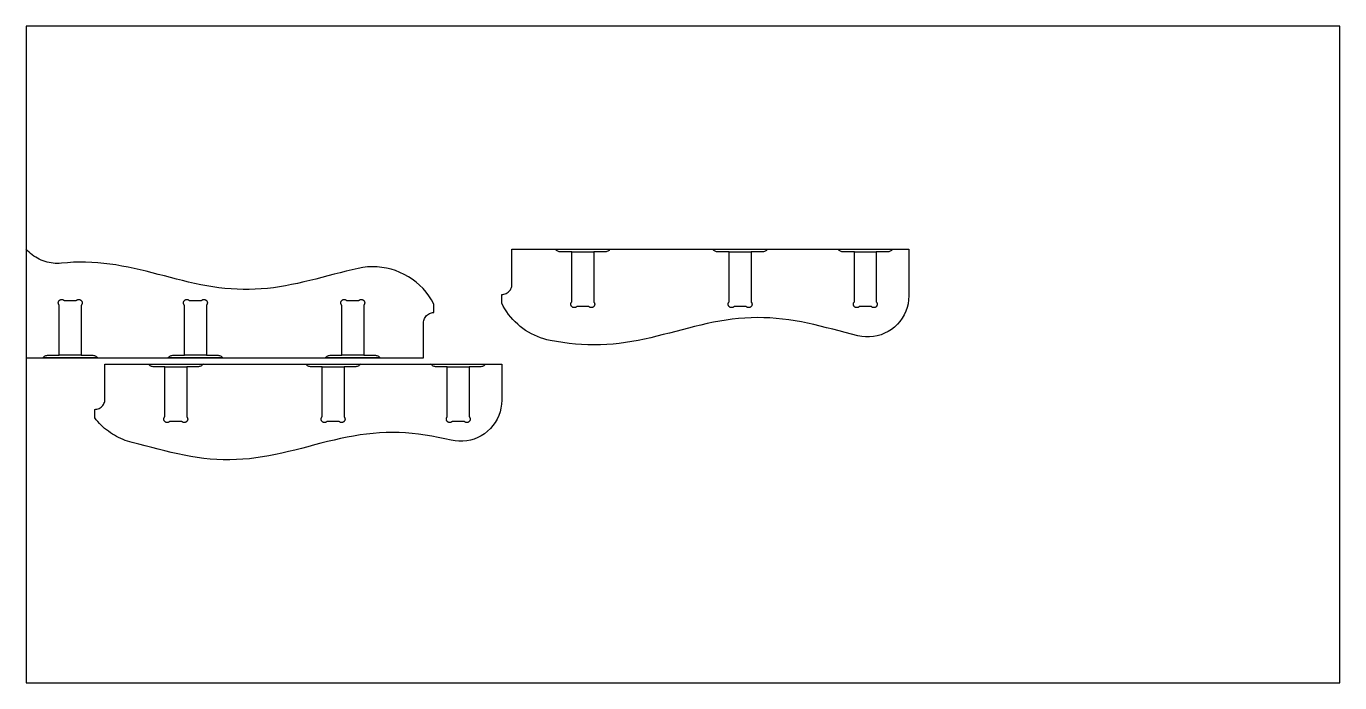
# Model space of a CAD drawing. Header units: inches. Extents: x 0 to 96, y 0 to 48.
import ezdxf

# ---------------------------------------------------------------- set-up
doc = ezdxf.new("R2010")
doc.units = ezdxf.units.IN

msp = doc.modelspace()

# ---------------------------------------------------------------- linework, layer by layer
at = {"layer": 'BRACKET_CUT_LINE', "color": 4}
for p, q in [((39.875, 31.498), (41.475, 31.498)), ((51.375, 31.498), (52.975, 31.498)), ((60.525, 31.498), (62.125, 31.498)), ((4.012, 23.952), (2.412, 23.952)), ((10.125, 23.102), (11.725, 23.102)), ((13.162, 23.952), (11.562, 23.952)), ((21.625, 23.102), (23.225, 23.102)), ((24.662, 23.952), (23.062, 23.952)), ((30.775, 23.102), (32.375, 23.102))]:
    msp.add_line(p, q, dxfattribs=at)
at = {"layer": 'BRACKET_OUTLINE', "color": 6}
for points in [[(42.675, 31.698), (42.638, 31.654), (42.595, 31.614), (42.549, 31.58), (42.499, 31.551), (42.445, 31.528), (42.39, 31.511), (42.333, 31.501), (42.275, 31.498), (41.475, 31.498), (41.475, 27.851), (41.491, 27.833), (41.506, 27.814), (41.519, 27.793), (41.529, 27.77), (41.537, 27.747), (41.543, 27.723), (41.547, 27.699), (41.548, 27.675), (41.547, 27.65), (41.543, 27.626), (41.537, 27.602), (41.529, 27.579), (41.519, 27.557), (41.506, 27.536), (41.491, 27.516), (41.475, 27.498), (41.457, 27.481), (41.437, 27.467), (41.416, 27.454), (41.394, 27.444), (41.371, 27.435), (41.347, 27.43), (41.323, 27.426), (41.298, 27.425), (41.274, 27.426), (41.249, 27.43), (41.226, 27.435), (41.203, 27.444), (41.18, 27.454), (41.159, 27.467), (41.14, 27.481), (41.121, 27.498), (40.229, 27.498), (40.21, 27.481), (40.191, 27.467), (40.17, 27.454), (40.147, 27.444), (40.124, 27.435), (40.101, 27.43), (40.076, 27.426), (40.052, 27.425), (40.027, 27.426), (40.003, 27.43), (39.979, 27.435), (39.956, 27.444), (39.934, 27.454), (39.913, 27.467), (39.893, 27.481), (39.875, 27.498), (39.859, 27.516), (39.844, 27.536), (39.831, 27.557), (39.821, 27.579), (39.813, 27.602), (39.807, 27.626), (39.803, 27.65), (39.802, 27.675), (39.803, 27.699), (39.807, 27.723), (39.813, 27.747), (39.821, 27.77), (39.831, 27.793), (39.844, 27.814), (39.859, 27.833), (39.875, 27.851), (39.875, 31.498), (39.075, 31.498), (39.017, 31.501), (38.96, 31.511), (38.905, 31.528), (38.851, 31.551), (38.801, 31.58), (38.755, 31.614), (38.712, 31.654), (38.675, 31.698), (42.675, 31.698)], [(54.175, 31.698), (54.138, 31.654), (54.095, 31.614), (54.049, 31.58), (53.999, 31.551), (53.945, 31.528), (53.89, 31.511), (53.833, 31.501), (53.775, 31.498), (52.975, 31.498), (52.975, 27.851), (52.991, 27.833), (53.006, 27.814), (53.019, 27.793), (53.029, 27.77), (53.037, 27.747), (53.043, 27.723), (53.047, 27.699), (53.048, 27.675), (53.047, 27.65), (53.043, 27.626), (53.037, 27.602), (53.029, 27.579), (53.019, 27.557), (53.006, 27.536), (52.991, 27.516), (52.975, 27.498), (52.957, 27.481), (52.937, 27.467), (52.916, 27.454), (52.894, 27.444), (52.871, 27.435), (52.847, 27.43), (52.823, 27.426), (52.798, 27.425), (52.774, 27.426), (52.749, 27.43), (52.726, 27.435), (52.703, 27.444), (52.68, 27.454), (52.659, 27.467), (52.64, 27.481), (52.621, 27.498), (51.729, 27.498), (51.71, 27.481), (51.691, 27.467), (51.67, 27.454), (51.647, 27.444), (51.624, 27.435), (51.601, 27.43), (51.576, 27.426), (51.552, 27.425), (51.527, 27.426), (51.503, 27.43), (51.479, 27.435), (51.456, 27.444), (51.434, 27.454), (51.413, 27.467), (51.393, 27.481), (51.375, 27.498), (51.359, 27.516), (51.344, 27.536), (51.331, 27.557), (51.321, 27.579), (51.313, 27.602), (51.307, 27.626), (51.303, 27.65), (51.302, 27.675), (51.303, 27.699), (51.307, 27.723), (51.313, 27.747), (51.321, 27.77), (51.331, 27.793), (51.344, 27.814), (51.359, 27.833), (51.375, 27.851), (51.375, 31.498), (50.575, 31.498), (50.517, 31.501), (50.46, 31.511), (50.405, 31.528), (50.351, 31.551), (50.301, 31.58), (50.255, 31.614), (50.212, 31.654), (50.175, 31.698), (54.175, 31.698)], [(63.325, 31.698), (63.288, 31.654), (63.245, 31.614), (63.199, 31.58), (63.149, 31.551), (63.095, 31.528), (63.04, 31.511), (62.983, 31.501), (62.925, 31.498), (62.125, 31.498), (62.125, 27.851), (62.141, 27.833), (62.156, 27.814), (62.169, 27.793), (62.179, 27.77), (62.187, 27.747), (62.193, 27.723), (62.197, 27.699), (62.198, 27.675), (62.197, 27.65), (62.193, 27.626), (62.187, 27.602), (62.179, 27.579), (62.169, 27.557), (62.156, 27.536), (62.141, 27.516), (62.125, 27.498), (62.107, 27.481), (62.087, 27.467), (62.066, 27.454), (62.044, 27.444), (62.021, 27.435), (61.997, 27.43), (61.973, 27.426), (61.948, 27.425), (61.924, 27.426), (61.899, 27.43), (61.876, 27.435), (61.853, 27.444), (61.83, 27.454), (61.809, 27.467), (61.79, 27.481), (61.771, 27.498), (60.879, 27.498), (60.86, 27.481), (60.841, 27.467), (60.82, 27.454), (60.797, 27.444), (60.774, 27.435), (60.751, 27.43), (60.726, 27.426), (60.702, 27.425), (60.677, 27.426), (60.653, 27.43), (60.629, 27.435), (60.606, 27.444), (60.584, 27.454), (60.563, 27.467), (60.543, 27.481), (60.525, 27.498), (60.509, 27.516), (60.494, 27.536), (60.481, 27.557), (60.471, 27.579), (60.463, 27.602), (60.457, 27.626), (60.453, 27.65), (60.452, 27.675), (60.453, 27.699), (60.457, 27.723), (60.463, 27.747), (60.471, 27.77), (60.481, 27.793), (60.494, 27.814), (60.509, 27.833), (60.525, 27.851), (60.525, 31.498), (59.725, 31.498), (59.667, 31.501), (59.61, 31.511), (59.555, 31.528), (59.501, 31.551), (59.451, 31.58), (59.405, 31.614), (59.362, 31.654), (59.325, 31.698), (63.325, 31.698)], [(1.212, 23.752), (1.25, 23.796), (1.292, 23.835), (1.339, 23.87), (1.389, 23.899), (1.442, 23.922), (1.498, 23.938), (1.555, 23.948), (1.612, 23.952), (2.412, 23.952), (2.412, 27.598), (2.396, 27.616), (2.381, 27.636), (2.369, 27.657), (2.358, 27.679), (2.35, 27.702), (2.344, 27.726), (2.34, 27.75), (2.339, 27.775), (2.34, 27.799), (2.344, 27.824), (2.35, 27.847), (2.358, 27.87), (2.369, 27.893), (2.381, 27.914), (2.396, 27.933), (2.412, 27.952), (2.431, 27.968), (2.45, 27.983), (2.471, 27.995), (2.494, 28.006), (2.517, 28.014), (2.54, 28.02), (2.565, 28.024), (2.589, 28.025), (2.614, 28.024), (2.638, 28.02), (2.662, 28.014), (2.685, 28.006), (2.707, 27.995), (2.728, 27.983), (2.748, 27.968), (2.766, 27.952), (3.659, 27.952), (3.677, 27.968), (3.697, 27.983), (3.718, 27.995), (3.74, 28.006), (3.763, 28.014), (3.787, 28.02), (3.811, 28.024), (3.836, 28.025), (3.86, 28.024), (3.884, 28.02), (3.908, 28.014), (3.931, 28.006), (3.954, 27.995), (3.975, 27.983), (3.994, 27.968), (4.012, 27.952), (4.029, 27.933), (4.044, 27.914), (4.056, 27.893), (4.067, 27.87), (4.075, 27.847), (4.081, 27.824), (4.084, 27.799), (4.086, 27.775), (4.084, 27.75), (4.081, 27.726), (4.075, 27.702), (4.067, 27.679), (4.056, 27.657), (4.044, 27.636), (4.029, 27.616), (4.012, 27.598), (4.012, 23.952), (4.812, 23.952), (4.87, 23.948), (4.927, 23.938), (4.983, 23.922), (5.036, 23.899), (5.086, 23.87), (5.133, 23.835), (5.175, 23.796), (5.212, 23.752), (1.212, 23.752)], [(10.362, 23.752), (10.4, 23.796), (10.442, 23.835), (10.489, 23.87), (10.539, 23.899), (10.592, 23.922), (10.648, 23.938), (10.705, 23.948), (10.762, 23.952), (11.562, 23.952), (11.562, 27.598), (11.546, 27.616), (11.531, 27.636), (11.519, 27.657), (11.508, 27.679), (11.5, 27.702), (11.494, 27.726), (11.49, 27.75), (11.489, 27.775), (11.49, 27.799), (11.494, 27.824), (11.5, 27.847), (11.508, 27.87), (11.519, 27.893), (11.531, 27.914), (11.546, 27.933), (11.562, 27.952), (11.581, 27.968), (11.6, 27.983), (11.621, 27.995), (11.644, 28.006), (11.667, 28.014), (11.69, 28.02), (11.715, 28.024), (11.739, 28.025), (11.764, 28.024), (11.788, 28.02), (11.812, 28.014), (11.835, 28.006), (11.857, 27.995), (11.878, 27.983), (11.898, 27.968), (11.916, 27.952), (12.809, 27.952), (12.827, 27.968), (12.847, 27.983), (12.868, 27.995), (12.89, 28.006), (12.913, 28.014), (12.937, 28.02), (12.961, 28.024), (12.986, 28.025), (13.01, 28.024), (13.034, 28.02), (13.058, 28.014), (13.081, 28.006), (13.104, 27.995), (13.125, 27.983), (13.144, 27.968), (13.162, 27.952), (13.179, 27.933), (13.194, 27.914), (13.206, 27.893), (13.217, 27.87), (13.225, 27.847), (13.231, 27.824), (13.234, 27.799), (13.236, 27.775), (13.234, 27.75), (13.231, 27.726), (13.225, 27.702), (13.217, 27.679), (13.206, 27.657), (13.194, 27.636), (13.179, 27.616), (13.162, 27.598), (13.162, 23.952), (13.962, 23.952), (14.02, 23.948), (14.077, 23.938), (14.133, 23.922), (14.186, 23.899), (14.236, 23.87), (14.283, 23.835), (14.325, 23.796), (14.362, 23.752), (10.362, 23.752)], [(21.862, 23.752), (21.9, 23.796), (21.942, 23.835), (21.989, 23.87), (22.039, 23.899), (22.092, 23.922), (22.148, 23.938), (22.205, 23.948), (22.262, 23.952), (23.062, 23.952), (23.062, 27.598), (23.046, 27.616), (23.031, 27.636), (23.019, 27.657), (23.008, 27.679), (23, 27.702), (22.994, 27.726), (22.99, 27.75), (22.989, 27.775), (22.99, 27.799), (22.994, 27.824), (23, 27.847), (23.008, 27.87), (23.019, 27.893), (23.031, 27.914), (23.046, 27.933), (23.062, 27.952), (23.081, 27.968), (23.1, 27.983), (23.121, 27.995), (23.144, 28.006), (23.167, 28.014), (23.19, 28.02), (23.215, 28.024), (23.239, 28.025), (23.264, 28.024), (23.288, 28.02), (23.312, 28.014), (23.335, 28.006), (23.357, 27.995), (23.378, 27.983), (23.398, 27.968), (23.416, 27.952), (24.309, 27.952), (24.327, 27.968), (24.347, 27.983), (24.368, 27.995), (24.39, 28.006), (24.413, 28.014), (24.437, 28.02), (24.461, 28.024), (24.486, 28.025), (24.51, 28.024), (24.534, 28.02), (24.558, 28.014), (24.581, 28.006), (24.604, 27.995), (24.625, 27.983), (24.644, 27.968), (24.662, 27.952), (24.679, 27.933), (24.694, 27.914), (24.706, 27.893), (24.717, 27.87), (24.725, 27.847), (24.731, 27.824), (24.734, 27.799), (24.736, 27.775), (24.734, 27.75), (24.731, 27.726), (24.725, 27.702), (24.717, 27.679), (24.706, 27.657), (24.694, 27.636), (24.679, 27.616), (24.662, 27.598), (24.662, 23.952), (25.462, 23.952), (25.52, 23.948), (25.577, 23.938), (25.633, 23.922), (25.686, 23.899), (25.736, 23.87), (25.783, 23.835), (25.825, 23.796), (25.862, 23.752), (21.862, 23.752)], [(12.925, 23.302), (12.888, 23.257), (12.845, 23.218), (12.799, 23.183), (12.749, 23.154), (12.695, 23.131), (12.64, 23.115), (12.583, 23.105), (12.525, 23.102), (11.725, 23.102), (11.725, 19.455), (11.741, 19.437), (11.756, 19.417), (11.769, 19.396), (11.779, 19.374), (11.787, 19.351), (11.793, 19.327), (11.797, 19.303), (11.798, 19.278), (11.797, 19.254), (11.793, 19.23), (11.787, 19.206), (11.779, 19.183), (11.769, 19.16), (11.756, 19.139), (11.741, 19.12), (11.725, 19.102), (11.707, 19.085), (11.687, 19.07), (11.666, 19.058), (11.644, 19.047), (11.621, 19.039), (11.597, 19.033), (11.573, 19.029), (11.548, 19.028), (11.524, 19.029), (11.499, 19.033), (11.476, 19.039), (11.453, 19.047), (11.43, 19.058), (11.409, 19.07), (11.39, 19.085), (11.371, 19.102), (10.479, 19.102), (10.46, 19.085), (10.441, 19.07), (10.42, 19.058), (10.397, 19.047), (10.374, 19.039), (10.351, 19.033), (10.326, 19.029), (10.302, 19.028), (10.277, 19.029), (10.253, 19.033), (10.229, 19.039), (10.206, 19.047), (10.184, 19.058), (10.163, 19.07), (10.143, 19.085), (10.125, 19.102), (10.109, 19.12), (10.094, 19.139), (10.081, 19.16), (10.071, 19.183), (10.063, 19.206), (10.057, 19.23), (10.053, 19.254), (10.052, 19.278), (10.053, 19.303), (10.057, 19.327), (10.063, 19.351), (10.071, 19.374), (10.081, 19.396), (10.094, 19.417), (10.109, 19.437), (10.125, 19.455), (10.125, 23.102), (9.325, 23.102), (9.267, 23.105), (9.21, 23.115), (9.155, 23.131), (9.101, 23.154), (9.051, 23.183), (9.005, 23.218), (8.962, 23.257), (8.925, 23.302), (12.925, 23.302)], [(24.425, 23.302), (24.388, 23.257), (24.345, 23.218), (24.299, 23.183), (24.249, 23.154), (24.195, 23.131), (24.14, 23.115), (24.083, 23.105), (24.025, 23.102), (23.225, 23.102), (23.225, 19.455), (23.241, 19.437), (23.256, 19.417), (23.269, 19.396), (23.279, 19.374), (23.287, 19.351), (23.293, 19.327), (23.297, 19.303), (23.298, 19.278), (23.297, 19.254), (23.293, 19.23), (23.287, 19.206), (23.279, 19.183), (23.269, 19.16), (23.256, 19.139), (23.241, 19.12), (23.225, 19.102), (23.207, 19.085), (23.187, 19.07), (23.166, 19.058), (23.144, 19.047), (23.121, 19.039), (23.097, 19.033), (23.073, 19.029), (23.048, 19.028), (23.024, 19.029), (22.999, 19.033), (22.976, 19.039), (22.953, 19.047), (22.93, 19.058), (22.909, 19.07), (22.89, 19.085), (22.871, 19.102), (21.979, 19.102), (21.96, 19.085), (21.941, 19.07), (21.92, 19.058), (21.897, 19.047), (21.874, 19.039), (21.851, 19.033), (21.826, 19.029), (21.802, 19.028), (21.777, 19.029), (21.753, 19.033), (21.729, 19.039), (21.706, 19.047), (21.684, 19.058), (21.663, 19.07), (21.643, 19.085), (21.625, 19.102), (21.609, 19.12), (21.594, 19.139), (21.581, 19.16), (21.571, 19.183), (21.563, 19.206), (21.557, 19.23), (21.553, 19.254), (21.552, 19.278), (21.553, 19.303), (21.557, 19.327), (21.563, 19.351), (21.571, 19.374), (21.581, 19.396), (21.594, 19.417), (21.609, 19.437), (21.625, 19.455), (21.625, 23.102), (20.825, 23.102), (20.767, 23.105), (20.71, 23.115), (20.655, 23.131), (20.601, 23.154), (20.551, 23.183), (20.505, 23.218), (20.462, 23.257), (20.425, 23.302), (24.425, 23.302)], [(33.575, 23.302), (33.538, 23.257), (33.495, 23.218), (33.449, 23.183), (33.399, 23.154), (33.345, 23.131), (33.29, 23.115), (33.233, 23.105), (33.175, 23.102), (32.375, 23.102), (32.375, 19.455), (32.391, 19.437), (32.406, 19.417), (32.419, 19.396), (32.429, 19.374), (32.437, 19.351), (32.443, 19.327), (32.447, 19.303), (32.448, 19.278), (32.447, 19.254), (32.443, 19.23), (32.437, 19.206), (32.429, 19.183), (32.419, 19.16), (32.406, 19.139), (32.391, 19.12), (32.375, 19.102), (32.357, 19.085), (32.337, 19.07), (32.316, 19.058), (32.294, 19.047), (32.271, 19.039), (32.247, 19.033), (32.223, 19.029), (32.198, 19.028), (32.174, 19.029), (32.149, 19.033), (32.126, 19.039), (32.103, 19.047), (32.08, 19.058), (32.059, 19.07), (32.04, 19.085), (32.021, 19.102), (31.129, 19.102), (31.11, 19.085), (31.091, 19.07), (31.07, 19.058), (31.047, 19.047), (31.024, 19.039), (31.001, 19.033), (30.976, 19.029), (30.952, 19.028), (30.927, 19.029), (30.903, 19.033), (30.879, 19.039), (30.856, 19.047), (30.834, 19.058), (30.813, 19.07), (30.793, 19.085), (30.775, 19.102), (30.759, 19.12), (30.744, 19.139), (30.731, 19.16), (30.721, 19.183), (30.713, 19.206), (30.707, 19.23), (30.703, 19.254), (30.702, 19.278), (30.703, 19.303), (30.707, 19.327), (30.713, 19.351), (30.721, 19.374), (30.731, 19.396), (30.744, 19.417), (30.759, 19.437), (30.775, 19.455), (30.775, 23.102), (29.975, 23.102), (29.917, 23.105), (29.86, 23.115), (29.805, 23.131), (29.751, 23.154), (29.701, 23.183), (29.655, 23.218), (29.612, 23.257), (29.575, 23.302), (33.575, 23.302)]]:
    msp.add_lwpolyline(points, close=True, dxfattribs=at)
at = {"layer": 'PLYWOOD_BOUNDARY', "color": 7}
msp.add_lwpolyline([(0, 0), (96, 0), (96, 48), (0, 48), (0, 0)], dxfattribs=at)
at = {"layer": 'SHELF_R', "color": 3}
for points in [[(29.037, 23.752), (29.037, 26.314), (29.037, 26.314), (29.042, 26.398), (29.056, 26.481), (29.08, 26.562), (29.112, 26.639), (29.152, 26.713), (29.201, 26.782), (29.257, 26.844), (29.32, 26.9), (29.388, 26.949), (29.462, 26.99), (29.54, 27.022), (29.621, 27.045), (29.703, 27.059), (29.787, 27.064), (29.787, 27.689), (29.787, 27.689), (29.62, 27.991), (29.431, 28.281), (29.223, 28.557), (28.997, 28.819), (28.752, 29.064), (28.492, 29.291), (28.216, 29.5), (27.927, 29.689), (27.625, 29.858), (27.313, 30.006), (26.991, 30.132), (26.661, 30.235), (26.324, 30.315), (25.983, 30.371), (25.639, 30.404), (25.293, 30.413), (24.948, 30.398), (24.604, 30.36), (24.264, 30.297), (24.264, 30.297), (23.821, 30.197), (23.378, 30.09), (22.936, 29.979), (22.493, 29.865), (22.05, 29.749), (21.607, 29.634), (21.164, 29.52), (20.721, 29.409), (20.279, 29.302), (19.836, 29.202), (19.393, 29.109), (18.95, 29.025), (18.507, 28.95), (18.065, 28.886), (17.622, 28.834), (17.179, 28.794), (16.736, 28.767), (16.293, 28.753), (15.85, 28.753), (15.408, 28.766), (14.965, 28.792), (14.522, 28.831), (14.079, 28.883), (13.636, 28.946), (13.194, 29.02), (12.751, 29.104), (12.308, 29.196), (11.865, 29.296), (11.422, 29.402), (10.979, 29.513), (10.537, 29.627), (10.094, 29.742), (9.651, 29.858), (9.208, 29.972), (8.765, 30.084), (8.323, 30.19), (7.88, 30.291), (7.437, 30.385), (6.994, 30.47), (6.551, 30.546), (6.108, 30.611), (5.666, 30.664), (5.223, 30.705), (4.78, 30.734), (4.337, 30.749), (3.894, 30.751), (3.452, 30.739), (3.009, 30.714), (2.566, 30.676), (2.566, 30.676), (2.415, 30.665), (2.264, 30.661), (2.113, 30.665), (1.963, 30.677), (1.813, 30.696), (1.664, 30.723), (1.517, 30.757), (1.372, 30.798), (1.229, 30.847), (1.089, 30.903), (0.951, 30.966), (0.817, 31.036), (0.687, 31.112), (0.561, 31.195), (0.439, 31.284), (0.321, 31.379), (0.209, 31.48), (0.102, 31.586), (0, 31.698), (0, 23.752), (29.037, 23.752)], [(35.5, 31.698), (64.5, 31.698), (64.5, 28.281), (64.5, 28.281), (64.486, 27.996), (64.446, 27.712), (64.378, 27.434), (64.284, 27.164), (64.165, 26.904), (64.022, 26.656), (63.855, 26.423), (63.667, 26.207), (63.46, 26.01), (63.235, 25.834), (62.993, 25.68), (62.739, 25.549), (62.473, 25.443), (62.198, 25.364), (61.917, 25.31), (61.632, 25.284), (61.346, 25.285), (61.061, 25.314), (60.78, 25.369), (60.78, 25.369), (60.321, 25.485), (59.862, 25.603), (59.403, 25.723), (58.944, 25.843), (58.486, 25.96), (58.027, 26.074), (57.568, 26.182), (57.109, 26.284), (56.65, 26.377), (56.191, 26.46), (55.732, 26.532), (55.274, 26.592), (54.815, 26.639), (54.356, 26.673), (53.897, 26.693), (53.438, 26.698), (52.979, 26.689), (52.52, 26.665), (52.061, 26.628), (51.603, 26.577), (51.144, 26.514), (50.685, 26.438), (50.226, 26.353), (49.767, 26.257), (49.308, 26.154), (48.849, 26.044), (48.39, 25.929), (47.932, 25.811), (47.473, 25.691), (47.014, 25.571), (46.555, 25.453), (46.096, 25.339), (45.637, 25.229), (45.178, 25.127), (44.719, 25.033), (44.261, 24.948), (43.802, 24.874), (43.343, 24.812), (42.884, 24.763), (42.425, 24.727), (41.966, 24.705), (41.507, 24.698), (41.048, 24.705), (40.59, 24.726), (40.131, 24.761), (39.672, 24.81), (39.213, 24.872), (38.754, 24.945), (38.295, 25.03), (38.295, 25.03), (38.057, 25.082), (37.821, 25.146), (37.589, 25.222), (37.361, 25.309), (37.137, 25.406), (36.918, 25.515), (36.705, 25.634), (36.498, 25.764), (36.298, 25.903), (36.104, 26.052), (35.918, 26.21), (35.74, 26.377), (35.571, 26.553), (35.41, 26.737), (35.258, 26.928), (35.116, 27.127), (34.984, 27.332), (34.862, 27.543), (34.75, 27.76), (34.75, 28.385), (34.75, 28.385), (34.834, 28.39), (34.917, 28.404), (34.998, 28.428), (35.075, 28.46), (35.149, 28.5), (35.218, 28.549), (35.28, 28.605), (35.336, 28.668), (35.385, 28.736), (35.426, 28.81), (35.458, 28.888), (35.481, 28.969), (35.495, 29.051), (35.5, 29.135), (35.5, 31.698)], [(5.75, 23.302), (34.75, 23.302), (34.75, 20.649), (34.75, 20.649), (34.737, 20.365), (34.696, 20.083), (34.629, 19.807), (34.536, 19.538), (34.419, 19.279), (34.277, 19.032), (34.112, 18.8), (33.926, 18.584), (33.721, 18.387), (33.497, 18.211), (33.259, 18.056), (33.006, 17.925), (32.742, 17.818), (32.47, 17.737), (32.19, 17.682), (31.907, 17.653), (31.623, 17.652), (31.339, 17.678), (31.059, 17.73), (31.059, 17.73), (30.583, 17.839), (30.108, 17.939), (29.632, 18.03), (29.156, 18.11), (28.68, 18.177), (28.204, 18.23), (27.728, 18.269), (27.252, 18.293), (26.776, 18.301), (26.3, 18.295), (25.824, 18.272), (25.348, 18.235), (24.873, 18.183), (24.397, 18.118), (23.921, 18.039), (23.445, 17.95), (22.969, 17.85), (22.493, 17.742), (22.017, 17.627), (21.541, 17.507), (21.065, 17.384), (20.589, 17.259), (20.113, 17.136), (19.637, 17.014), (19.162, 16.898), (18.686, 16.787), (18.21, 16.684), (17.734, 16.591), (17.258, 16.509), (16.782, 16.44), (16.306, 16.383), (15.83, 16.341), (15.354, 16.314), (14.878, 16.302), (14.402, 16.306), (13.927, 16.325), (13.451, 16.359), (12.975, 16.408), (12.499, 16.47), (12.023, 16.546), (11.547, 16.633), (11.071, 16.731), (10.595, 16.837), (10.119, 16.951), (9.643, 17.07), (9.167, 17.192), (8.692, 17.317), (8.216, 17.441), (7.74, 17.563), (7.74, 17.563), (7.57, 17.609), (7.402, 17.661), (7.236, 17.719), (7.072, 17.783), (6.911, 17.852), (6.752, 17.927), (6.595, 18.008), (6.442, 18.094), (6.292, 18.185), (6.145, 18.281), (6.002, 18.383), (5.862, 18.49), (5.726, 18.601), (5.594, 18.718), (5.466, 18.838), (5.343, 18.963), (5.224, 19.093), (5.11, 19.227), (5, 19.364), (5, 19.989), (5, 19.989), (5.084, 19.994), (5.167, 20.008), (5.248, 20.031), (5.325, 20.063), (5.399, 20.104), (5.468, 20.153), (5.53, 20.209), (5.586, 20.271), (5.635, 20.34), (5.676, 20.414), (5.708, 20.491), (5.731, 20.572), (5.745, 20.655), (5.75, 20.739), (5.75, 23.302)]]:
    msp.add_lwpolyline(points, close=True, dxfattribs=at)

doc.saveas('drawing.dxf')
